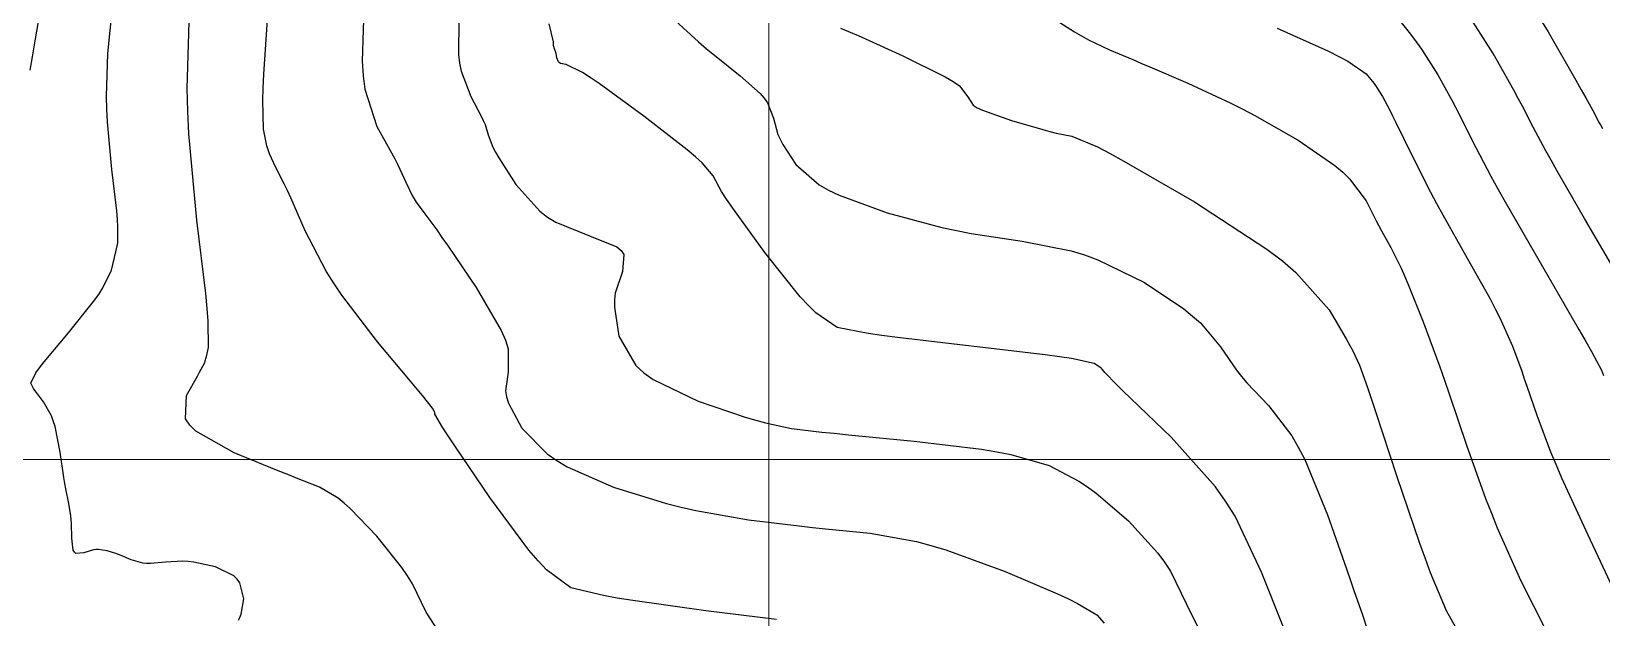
# Model space of a CAD drawing. Header units: metres. Extents: x 837117 to 838477, y 1189012 to 1191015.
# Drawn here: x 838221.9 to 838338.2, y 1189402.2 to 1189445.6 of the extents above; entities that cross this region are included whole.
import ezdxf

# ---------------------------------------------------------------- set-up
doc = ezdxf.new("R2010")
doc.units = ezdxf.units.M
doc.header["$LTSCALE"] = 0.3
doc.layers.add('COORD', color=7, linetype='Continuous', lineweight=20)
doc.layers.add('COTAS 10', color=1, linetype='Continuous')
doc.layers.add('COTAS INT', color=252, linetype='Continuous')

msp = doc.modelspace()

# ---------------------------------------------------------------- linework, layer by layer
at = {"layer": 'COORD'}
for p, q in [((838276.514, 1189013.872), (838276.514, 1191013.872)), ((837476.514, 1189413.872), (838476.514, 1189413.872))]:
    msp.add_line(p, q, dxfattribs=at)
at = {"layer": 'COTAS 10'}
for points, elevation in [([(838331.655, 1189449.702), (838334.233, 1189445.533), (838336.266, 1189441.969), (838336.67, 1189441.254), (838337.006, 1189440.657), (838337.649, 1189439.484), (838337.966, 1189438.883), (838338.098, 1189438.647), (838338.248, 1189438.381)], 1940), ([(838277.1, 1189402.014), (838271.854, 1189402.676), (838266.439, 1189403.427), (838265.281, 1189403.614), (838264.271, 1189403.793), (838261.854, 1189404.365), (838260.052, 1189405.705), (838259.43, 1189406.367), (838258.753, 1189407.157), (838255.865, 1189411.062), (838253.269, 1189414.885), (838252.777, 1189415.622), (838252.384, 1189416.22), (838251.785, 1189417.22), (838251.785, 1189417.347), (838251.769, 1189417.395), (838251.747, 1189417.448), (838251.61, 1189417.683), (838250.877, 1189418.601), (838250.48, 1189419.084), (838249.998, 1189419.667), (838247.555, 1189422.597), (838244.911, 1189426.032), (838244.303, 1189426.932), (838243.748, 1189427.81), (838242.193, 1189430.798), (838241.122, 1189433.256), (838240.873, 1189433.8), (838240.645, 1189434.285), (838239.992, 1189435.544), (838239.542, 1189436.503), (838239.442, 1189436.798), (838239.352, 1189437.107), (838239.113, 1189438.33), (838239.061, 1189440.481), (838239.088, 1189441.375), (838239.133, 1189442.398), (838239.448, 1189447.17)], 1920), ([(838281.819, 1189445.817), (838282.424, 1189445.562), (838283.124, 1189445.26), (838286.449, 1189443.772), (838289.589, 1189442.214), (838290.173, 1189441.867), (838290.633, 1189441.556), (838291.264, 1189440.739), (838291.652, 1189440.115), (838291.958, 1189439.926), (838292.35, 1189439.731), (838294.487, 1189438.967), (838296.816, 1189438.299), (838297.33, 1189438.164), (838297.788, 1189438.051), (838298.967, 1189437.822), (838300.85, 1189437.021), (838301.751, 1189436.548), (838302.817, 1189435.965), (838308.037, 1189432.951), (838313.394, 1189429.459), (838314.546, 1189428.575), (838315.555, 1189427.727), (838318.002, 1189424.965), (838319.267, 1189422.799), (838319.531, 1189422.327), (838319.757, 1189421.911), (838320.262, 1189420.869), (838320.838, 1189419.202), (838321.11, 1189418.392), (838321.431, 1189417.43), (838322.994, 1189412.698), (838324.702, 1189407.685), (838325.114, 1189406.547), (838325.5, 1189405.517), (838326.672, 1189402.698), (838328.399, 1189399.609)], 1930)]:
    msp.add_lwpolyline(points, dxfattribs=dict(at, elevation=elevation))
at = {"layer": 'COTAS INT'}
for points, elevation in [([(838220.54, 1189469.791), (838222.393, 1189465.593), (838223.654, 1189460.658), (838223.786, 1189459.095), (838223.824, 1189457.447), (838223.18, 1189450.787), (838222.16, 1189444.864), (838221.961, 1189443.681), (838221.798, 1189442.696)], 1914), ([(838246.564, 1189448.042), (838246.402, 1189443.366), (838246.477, 1189442.288), (838246.604, 1189441.304), (838247.495, 1189438.533), (838248.574, 1189436.589), (838248.818, 1189436.126), (838249.04, 1189435.696), (838249.644, 1189434.417), (838250.122, 1189433.422), (838250.264, 1189433.172), (838250.41, 1189432.933), (838250.973, 1189432.158), (838251.926, 1189430.877), (838252.319, 1189430.318), (838252.768, 1189429.671), (838254.854, 1189426.598), (838256.709, 1189423.419), (838257.012, 1189422.706), (838257.223, 1189422.064), (838257.226, 1189420.35), (838257.02, 1189418.955), (838257.1, 1189418.515), (838257.239, 1189418.052), (838258.234, 1189416.184), (838260.117, 1189414.287), (838260.815, 1189413.805), (838261.589, 1189413.342), (838265.024, 1189411.826), (838268.951, 1189410.609), (838270.036, 1189410.335), (838271.119, 1189410.087), (838275.024, 1189409.417), (838278.773, 1189408.961), (838279.759, 1189408.848), (838280.723, 1189408.742), (838284.013, 1189408.406), (838287.459, 1189407.791), (838288.52, 1189407.509), (838289.627, 1189407.177), (838294.013, 1189405.576), (838297.907, 1189403.917), (838298.704, 1189403.549), (838299.379, 1189403.22), (838300.802, 1189402.365), (838301.351, 1189401.763)], 1922), ([(838322.353, 1189447.474), (838324.041, 1189445.37), (838324.454, 1189444.81), (838324.844, 1189444.259), (838326.053, 1189442.353), (838327.086, 1189440.488), (838327.364, 1189439.963), (838327.64, 1189439.435), (838328.605, 1189437.5), (838329.992, 1189434.851), (838330.532, 1189433.873), (838331.141, 1189432.789), (838333.903, 1189427.991), (838336.51, 1189423.501), (838337.02, 1189422.611), (838337.438, 1189421.874), (838338.183, 1189420.491), (838338.332, 1189420.088)], 1936), ([(838237.249, 1189401.982), (838237.361, 1189402.178), (838237.455, 1189402.41), (838237.636, 1189403.543), (838237.349, 1189404.738), (838237.148, 1189405.008), (838236.894, 1189405.252), (838235.538, 1189405.915), (838233.936, 1189406.268), (838233.528, 1189406.318), (838233.134, 1189406.346), (838231.84, 1189406.271), (838230.726, 1189406.168), (838230.445, 1189406.178), (838230.178, 1189406.204), (838229.313, 1189406.439), (838228.562, 1189406.752), (838228.365, 1189406.828), (838228.174, 1189406.9), (838227.524, 1189407.121), (838226.883, 1189407.211), (838226.697, 1189407.201), (838226.507, 1189407.175), (838225.793, 1189406.953), (838225.207, 1189406.923), (838225.099, 1189407.018), (838225.014, 1189407.157), (838224.9, 1189408.036), (838224.891, 1189409.142), (838224.872, 1189409.425), (838224.846, 1189409.698), (838224.69, 1189410.603), (838224.466, 1189411.699), (838224.397, 1189412.094), (838224.325, 1189412.528), (838224.039, 1189414.424), (838223.667, 1189416.306), (838223.54, 1189416.731), (838223.403, 1189417.114), (838222.822, 1189418.152), (838222.283, 1189418.828), (838222.173, 1189418.984), (838222.079, 1189419.125), (838221.879, 1189419.522), (838222.249, 1189420.283), (838222.515, 1189420.654), (838222.852, 1189421.095), (838224.657, 1189423.265), (838226.526, 1189425.571), (838226.902, 1189426.098), (838227.217, 1189426.576), (838227.847, 1189427.898), (838228.16, 1189429.261), (838228.312, 1189429.927), (838228.327, 1189431.112), (838228.289, 1189431.652), (838228.232, 1189432.285), (838227.875, 1189435.336), (838227.539, 1189438.877), (838227.495, 1189439.818), (838227.473, 1189440.742), (838227.571, 1189443.937), (838227.924, 1189447.346)], 1916), ([(838252.325, 1189400.749), (838251.135, 1189402.568), (838250.138, 1189404.655), (838249.765, 1189405.26), (838249.349, 1189405.877), (838247.499, 1189408.201), (838245.554, 1189410.218), (838245.079, 1189410.641), (838244.633, 1189411.005), (838243.249, 1189411.831), (838241.548, 1189412.491), (838240.901, 1189412.75), (838240.177, 1189413.043), (838236.925, 1189414.377), (838234.103, 1189415.97), (838233.65, 1189416.426), (838233.339, 1189416.888), (838233.401, 1189418.609), (838234.207, 1189420.048), (838234.365, 1189420.332), (838234.495, 1189420.566), (838234.729, 1189420.997), (838234.806, 1189421.242), (838234.837, 1189421.359), (838234.872, 1189421.497), (838235.032, 1189422.172), (838235.014, 1189424.114), (838234.937, 1189425.05), (838234.829, 1189426.159), (838234.176, 1189431.606), (838233.57, 1189437.979), (838233.491, 1189439.673), (838233.451, 1189441.336), (838233.627, 1189447.087)], 1918), ([(838253.572, 1189446.417), (838253.546, 1189443.863), (838253.623, 1189443.232), (838253.737, 1189442.634), (838254.45, 1189440.751), (838255.226, 1189439.301), (838255.379, 1189438.976), (838255.506, 1189438.684), (838255.738, 1189437.905), (838256.088, 1189437.003), (838256.288, 1189436.632), (838256.533, 1189436.209), (838257.79, 1189434.248), (838259.568, 1189432.263), (838260.141, 1189431.825), (838260.749, 1189431.437), (838263.237, 1189430.438), (838265.263, 1189429.617), (838265.58, 1189429.341), (838265.791, 1189429.042), (838265.673, 1189427.785), (838265.142, 1189426.202), (838265.092, 1189425.697), (838265.085, 1189425.164), (838265.412, 1189423.001), (838266.679, 1189420.834), (838267.265, 1189420.299), (838267.953, 1189419.791), (838271.284, 1189418.193), (838274.775, 1189417.02), (838275.563, 1189416.781), (838276.273, 1189416.579), (838278.193, 1189416.158), (838280.447, 1189415.908), (838281.367, 1189415.814), (838282.416, 1189415.709), (838287.276, 1189415.24), (838292.276, 1189414.635), (838293.414, 1189414.445), (838294.444, 1189414.244), (838297.276, 1189413.437), (838299.476, 1189412.274), (838300.109, 1189411.85), (838300.752, 1189411.382), (838303.16, 1189409.321), (838305.323, 1189406.947), (838305.811, 1189406.281), (838306.251, 1189405.611), (838307.442, 1189403.16), (838309.024, 1189399.958)], 1924), ([(838269.035, 1189446.868), (838271.324, 1189444.801), (838271.916, 1189444.29), (838272.489, 1189443.806), (838274.408, 1189442.28), (838275.88, 1189440.977), (838276.171, 1189440.633), (838276.412, 1189440.297), (838276.863, 1189439.145), (838277.19, 1189437.949), (838277.353, 1189437.585), (838277.547, 1189437.208), (838278.51, 1189435.726), (838280.257, 1189434.218), (838280.947, 1189433.824), (838281.725, 1189433.44), (838285.277, 1189432.135), (838289.324, 1189431.061), (838290.415, 1189430.821), (838291.493, 1189430.607), (838295.277, 1189430.042), (838298.915, 1189429.327), (838299.9, 1189429.017), (838300.877, 1189428.66), (838304.325, 1189426.969), (838307.25, 1189425.018), (838307.897, 1189424.498), (838308.474, 1189423.985), (838309.966, 1189422.204), (838311.139, 1189420.49), (838311.513, 1189420.02), (838311.909, 1189419.552), (838313.519, 1189417.877), (838315.253, 1189415.623), (838315.726, 1189414.789), (838316.198, 1189413.864), (838317.877, 1189409.769), (838319.286, 1189405.781), (838319.586, 1189404.924), (838319.848, 1189404.175), (838320.468, 1189402.36), (838320.797, 1189401.392)], 1928), ([(838296.974, 1189446.914), (838299.147, 1189445.545), (838299.679, 1189445.236), (838300.181, 1189444.957), (838301.743, 1189444.201), (838303.464, 1189443.484), (838304.067, 1189443.229), (838304.723, 1189442.951), (838307.55, 1189441.743), (838310.737, 1189440.263), (838311.621, 1189439.813), (838312.505, 1189439.345), (838315.707, 1189437.509), (838318.433, 1189435.635), (838319.018, 1189435.143), (838319.529, 1189434.663), (838320.762, 1189433.025), (838321.498, 1189431.546), (838321.695, 1189431.166), (838321.891, 1189430.798), (838322.574, 1189429.574), (838323.347, 1189428.034), (838323.599, 1189427.467), (838323.867, 1189426.838), (838324.972, 1189424.058), (838326.202, 1189420.725), (838326.549, 1189419.746), (838326.899, 1189418.745), (838328.187, 1189414.928), (838329.595, 1189410.977), (838330.021, 1189409.891), (838330.462, 1189408.809), (838332.185, 1189404.928), (838334.073, 1189401.192)], 1932), ([(838339.031, 1189428.081), (838336.927, 1189431.721), (838334.88, 1189435.267), (838334.44, 1189436.045), (838334.056, 1189436.735), (838333.127, 1189438.492), (838332.323, 1189440.046), (838332.017, 1189440.609), (838331.676, 1189441.228), (838330.143, 1189443.943), (838328.117, 1189447.137)], 1938), ([(838314.615, 1189401.508), (838312.995, 1189405.519), (838311.039, 1189409.682), (838310.347, 1189410.778), (838309.591, 1189411.85), (838306.318, 1189415.519), (838303.317, 1189418.389), (838302.731, 1189418.958), (838302.253, 1189419.428), (838301.412, 1189420.312), (838301.2, 1189420.564), (838301.119, 1189420.637), (838301.027, 1189420.711), (838300.612, 1189420.987), (838298.937, 1189421.355), (838298.05, 1189421.487), (838296.98, 1189421.632), (838286.045, 1189422.909), (838284.88, 1189423.064), (838283.876, 1189423.21), (838281.587, 1189423.649), (838280.01, 1189424.727), (838279.455, 1189425.275), (838278.849, 1189425.931), (838276.234, 1189429.201), (838273.852, 1189432.492), (838273.393, 1189433.161), (838273.021, 1189433.725), (838272.401, 1189434.886), (838271.58, 1189435.854), (838271.081, 1189436.296), (838270.464, 1189436.813), (838267.256, 1189439.308), (838263.958, 1189441.71), (838263.284, 1189442.169), (838262.715, 1189442.539), (838261.523, 1189443.129), (838261.102, 1189443.206), (838261.019, 1189443.253), (838260.95, 1189443.311), (838260.818, 1189443.61), (838260.771, 1189443.938), (838260.754, 1189444.014), (838260.736, 1189444.083), (838260.659, 1189444.277), (838260.594, 1189444.449), (838260.584, 1189444.503), (838260.577, 1189444.56), (838260.579, 1189444.792), (838260.259, 1189446.136)], 1926), ([(838314.165, 1189445.826), (838317.957, 1189444.111), (838318.732, 1189443.723), (838319.388, 1189443.373), (838320.763, 1189442.424), (838321.311, 1189441.742), (838321.445, 1189441.56), (838321.571, 1189441.381), (838321.963, 1189440.763), (838322.496, 1189439.747), (838322.712, 1189439.318), (838322.956, 1189438.824), (838324.083, 1189436.508), (838325.522, 1189433.659), (838325.964, 1189432.83), (838326.424, 1189431.984), (838328.239, 1189428.782), (838329.929, 1189425.767), (838330.309, 1189425.039), (838330.653, 1189424.356), (838331.578, 1189422.275), (838332.267, 1189420.406), (838332.461, 1189419.858), (838332.658, 1189419.296), (838333.379, 1189417.157), (838334.404, 1189414.445), (838334.791, 1189413.522), (838335.223, 1189412.525), (838337.157, 1189408.303), (838338.994, 1189404.387)], 1934)]:
    msp.add_lwpolyline(points, dxfattribs=dict(at, elevation=elevation))

doc.saveas('drawing.dxf')
